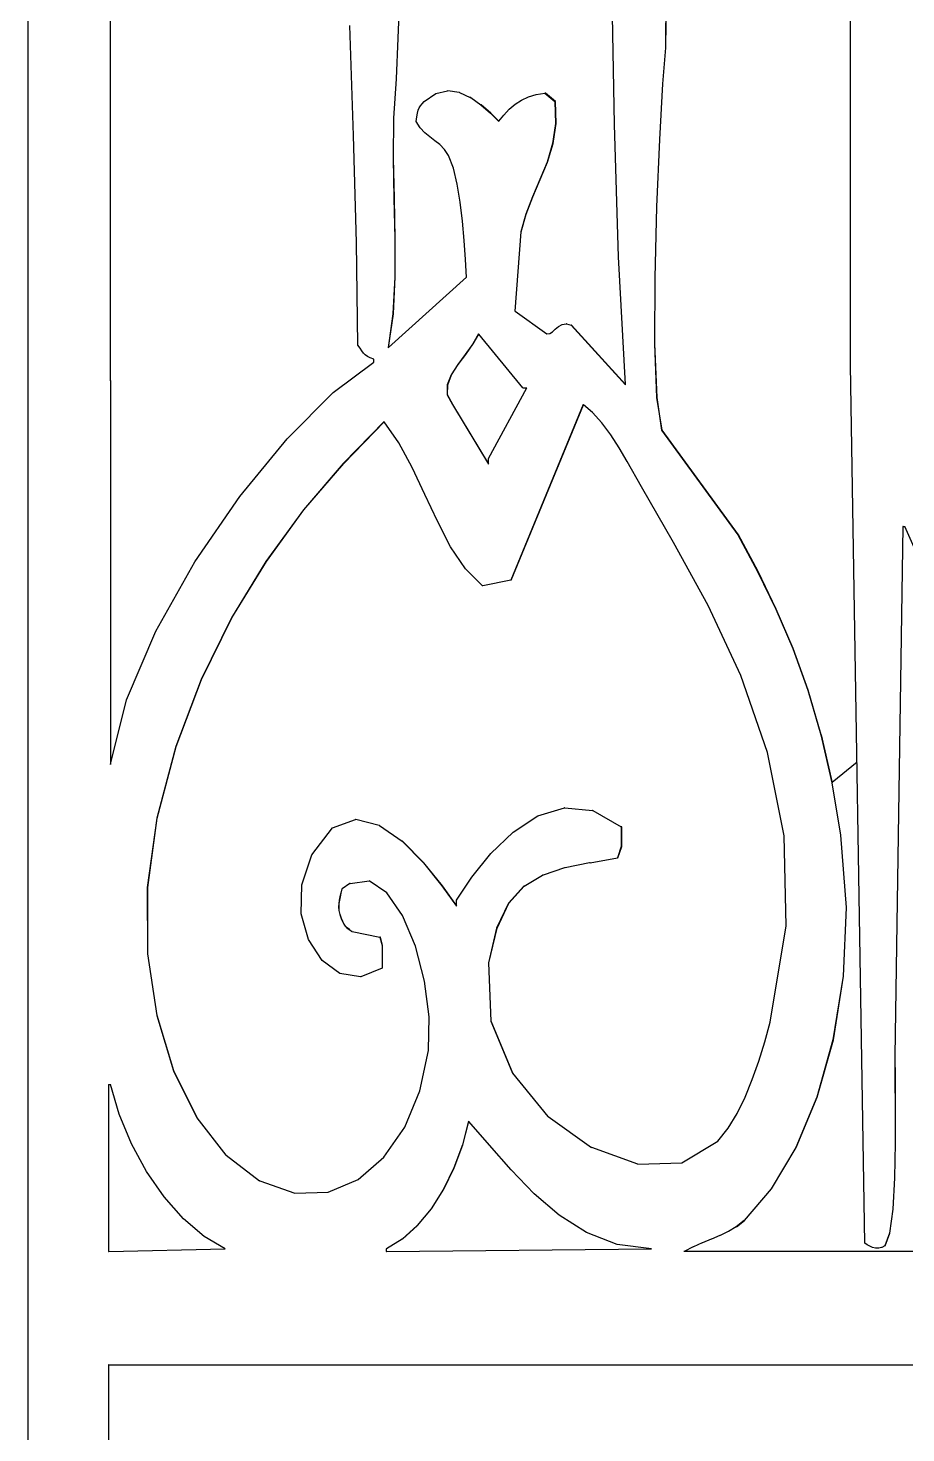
# Model space of a CAD drawing. Header units: inches. Extents: x -343 to 13887, y -13069 to -746.
# Drawn here: x 3742.76 to 3749.18, y -9114.43 to -9104.14 of the extents above; entities that cross this region are included whole.
import ezdxf

# ---------------------------------------------------------------- set-up
doc = ezdxf.new("R2010")
doc.units = ezdxf.units.IN
doc.header["$LTSCALE"] = 17
doc.header["$MEASUREMENT"] = 0
doc.layers.add('OUTLINE', color=1, linetype='Continuous', lineweight=25)

msp = doc.modelspace()

# ---------------------------------------------------------------- linework, layer by layer
for p, q in [((3742.755, -9117.163), (3742.755, -9083.338)), ((3748.778, -9104.761), (3748.763, -9097.461)), ((3743.352, -9097.878), (3743.359, -9109.531)), ((3743.362, -9109.519), (3743.355, -9097.878)), ((3745.641, -9099.701), (3745.45, -9104.512)), ((3745.453, -9104.512), (3745.644, -9099.703)), ((3747.453, -9100.406), (3747.423, -9104.284)), ((3747.426, -9104.284), (3747.456, -9100.406)), ((3747.048, -9104.847), (3747.031, -9103.859)), ((3745.137, -9104.926), (3745.11, -9104.121)), ((3747.423, -9104.284), (3747.401, -9104.549)), ((3747.404, -9104.549), (3747.426, -9104.284)), ((3747.426, -9104.284), (3747.423, -9104.284)), ((3745.45, -9104.512), (3745.431, -9104.799)), ((3745.434, -9104.799), (3745.453, -9104.512)), ((3745.453, -9104.512), (3745.45, -9104.512)), ((3745.656, -9104.678), (3745.74, -9104.619)), ((3745.74, -9104.619), (3745.826, -9104.6)), ((3745.828, -9104.6), (3745.826, -9104.6)), ((3745.826, -9104.6), (3745.827, -9104.6)), ((3745.828, -9104.6), (3745.827, -9104.6)), ((3745.911, -9104.612), (3745.828, -9104.6)), ((3745.914, -9104.612), (3745.911, -9104.612)), ((3745.914, -9104.612), (3745.993, -9104.648)), ((3746.367, -9104.667), (3746.419, -9104.643)), ((3746.419, -9104.643), (3746.476, -9104.626)), ((3746.476, -9104.626), (3746.54, -9104.616)), ((3746.54, -9104.616), (3746.613, -9104.678)), ((3746.543, -9104.616), (3746.54, -9104.616)), ((3746.616, -9104.678), (3746.543, -9104.616)), ((3747.401, -9104.549), (3747.378, -9104.957)), ((3747.381, -9104.957), (3747.404, -9104.549)), ((3747.404, -9104.549), (3747.401, -9104.549)), ((3745.607, -9104.763), (3745.612, -9104.742)), ((3745.612, -9104.742), (3745.619, -9104.725)), ((3745.619, -9104.725), (3745.628, -9104.71)), ((3745.628, -9104.71), (3745.64, -9104.695)), ((3745.64, -9104.695), (3745.656, -9104.678)), ((3745.996, -9104.648), (3745.993, -9104.648)), ((3745.996, -9104.648), (3746.071, -9104.701)), ((3746.073, -9104.701), (3746.071, -9104.701)), ((3746.071, -9104.701), (3746.141, -9104.762)), ((3746.143, -9104.762), (3746.073, -9104.701)), ((3746.238, -9104.777), (3746.278, -9104.735)), ((3746.278, -9104.735), (3746.321, -9104.698)), ((3746.321, -9104.698), (3746.367, -9104.667)), ((3746.613, -9104.678), (3746.618, -9104.838)), ((3746.616, -9104.678), (3746.613, -9104.678)), ((3746.621, -9104.838), (3746.616, -9104.678)), ((3745.431, -9104.799), (3745.428, -9105.093)), ((3745.434, -9104.799), (3745.431, -9104.799)), ((3745.431, -9105.093), (3745.434, -9104.799)), ((3745.597, -9104.823), (3745.602, -9104.789)), ((3745.626, -9104.871), (3745.597, -9104.823)), ((3745.602, -9104.789), (3745.607, -9104.763)), ((3746.143, -9104.762), (3746.141, -9104.762)), ((3746.141, -9104.762), (3746.201, -9104.823)), ((3746.202, -9104.822), (3746.143, -9104.762)), ((3746.201, -9104.823), (3746.202, -9104.822)), ((3746.202, -9104.822), (3746.238, -9104.777)), ((3746.618, -9104.838), (3746.596, -9104.985)), ((3746.599, -9104.985), (3746.621, -9104.838)), ((3746.621, -9104.838), (3746.618, -9104.838)), ((3747.079, -9105.815), (3747.048, -9104.847)), ((3748.778, -9106.607), (3748.778, -9104.761)), ((3745.16, -9105.711), (3745.137, -9104.926)), ((3745.66, -9104.907), (3745.626, -9104.871)), ((3745.696, -9104.937), (3745.66, -9104.907)), ((3745.734, -9104.965), (3745.696, -9104.937)), ((3745.771, -9104.993), (3745.734, -9104.965)), ((3745.804, -9105.028), (3745.771, -9104.993)), ((3745.833, -9105.072), (3745.804, -9105.028)), ((3746.596, -9104.985), (3746.555, -9105.121)), ((3746.558, -9105.121), (3746.599, -9104.985)), ((3746.599, -9104.985), (3746.596, -9104.985)), ((3747.378, -9104.957), (3747.357, -9105.45)), ((3747.36, -9105.45), (3747.381, -9104.957)), ((3747.381, -9104.957), (3747.378, -9104.957)), ((3745.428, -9105.093), (3745.434, -9105.389)), ((3745.431, -9105.093), (3745.428, -9105.093)), ((3745.437, -9105.389), (3745.431, -9105.093)), ((3745.87, -9105.167), (3745.833, -9105.072)), ((3746.555, -9105.121), (3746.503, -9105.25)), ((3746.506, -9105.25), (3746.558, -9105.121)), ((3746.558, -9105.121), (3746.555, -9105.121)), ((3745.898, -9105.283), (3745.87, -9105.167)), ((3746.503, -9105.25), (3746.448, -9105.376)), ((3746.451, -9105.376), (3746.506, -9105.25)), ((3746.506, -9105.25), (3746.503, -9105.25)), ((3745.92, -9105.414), (3745.898, -9105.283)), ((3745.437, -9105.389), (3745.434, -9105.389)), ((3745.434, -9105.389), (3745.441, -9105.681)), ((3745.444, -9105.681), (3745.437, -9105.389)), ((3745.937, -9105.554), (3745.92, -9105.414)), ((3746.448, -9105.376), (3746.399, -9105.502)), ((3746.402, -9105.502), (3746.451, -9105.376)), ((3746.451, -9105.376), (3746.448, -9105.376)), ((3747.357, -9105.45), (3747.344, -9105.968)), ((3747.347, -9105.968), (3747.36, -9105.45)), ((3747.36, -9105.45), (3747.357, -9105.45)), ((3745.949, -9105.696), (3745.937, -9105.554)), ((3746.399, -9105.502), (3746.363, -9105.632)), ((3746.366, -9105.632), (3746.402, -9105.502)), ((3746.402, -9105.502), (3746.399, -9105.502)), ((3746.363, -9105.632), (3746.319, -9106.213)), ((3746.322, -9106.213), (3746.366, -9105.632)), ((3746.366, -9105.632), (3746.363, -9105.632)), ((3745.17, -9106.462), (3745.16, -9105.711)), ((3745.444, -9105.681), (3745.441, -9105.681)), ((3745.441, -9105.681), (3745.441, -9105.964)), ((3745.444, -9105.964), (3745.444, -9105.681)), ((3745.958, -9105.835), (3745.949, -9105.696)), ((3745.965, -9105.964), (3745.958, -9105.835)), ((3747.129, -9106.749), (3747.079, -9105.815)), ((3745.394, -9106.479), (3745.965, -9105.964)), ((3745.441, -9105.964), (3745.427, -9106.233)), ((3745.43, -9106.233), (3745.444, -9105.964)), ((3745.444, -9105.964), (3745.441, -9105.964)), ((3747.344, -9105.968), (3747.342, -9106.453)), ((3747.347, -9105.968), (3747.344, -9105.968)), ((3747.345, -9106.453), (3747.347, -9105.968)), ((3745.427, -9106.233), (3745.391, -9106.482)), ((3745.394, -9106.479), (3745.43, -9106.233)), ((3745.43, -9106.233), (3745.427, -9106.233)), ((3746.322, -9106.213), (3746.319, -9106.213)), ((3746.322, -9106.213), (3746.554, -9106.379)), ((3746.054, -9106.379), (3746.011, -9106.453)), ((3746.014, -9106.453), (3746.055, -9106.381)), ((3746.055, -9106.381), (3746.054, -9106.379)), ((3746.378, -9106.773), (3746.055, -9106.381)), ((3746.554, -9106.379), (3746.575, -9106.376)), ((3746.575, -9106.376), (3746.595, -9106.363)), ((3746.595, -9106.363), (3746.615, -9106.344)), ((3746.615, -9106.344), (3746.638, -9106.325)), ((3746.638, -9106.325), (3746.665, -9106.31)), ((3746.665, -9106.31), (3746.695, -9106.306)), ((3746.698, -9106.306), (3746.695, -9106.306)), ((3746.698, -9106.306), (3746.731, -9106.316)), ((3746.734, -9106.316), (3746.731, -9106.316)), ((3746.731, -9106.316), (3747.129, -9106.752)), ((3747.129, -9106.749), (3746.734, -9106.316)), ((3745.186, -9106.484), (3745.17, -9106.462)), ((3745.199, -9106.504), (3745.186, -9106.484)), ((3745.391, -9106.482), (3745.394, -9106.479)), ((3746.011, -9106.453), (3745.957, -9106.529)), ((3745.959, -9106.529), (3746.014, -9106.453)), ((3746.014, -9106.453), (3746.011, -9106.453)), ((3747.345, -9106.453), (3747.342, -9106.453)), ((3747.342, -9106.453), (3747.358, -9106.844)), ((3747.36, -9106.844), (3747.345, -9106.453)), ((3744.989, -9106.809), (3745.288, -9106.586)), ((3745.211, -9106.52), (3745.199, -9106.504)), ((3745.224, -9106.533), (3745.211, -9106.52)), ((3745.24, -9106.545), (3745.224, -9106.533)), ((3745.26, -9106.555), (3745.24, -9106.545)), ((3745.288, -9106.565), (3745.26, -9106.555)), ((3745.288, -9106.586), (3745.288, -9106.565)), ((3745.957, -9106.529), (3745.901, -9106.604)), ((3745.904, -9106.604), (3745.959, -9106.529)), ((3745.959, -9106.529), (3745.957, -9106.529)), ((3745.854, -9106.679), (3745.825, -9106.753)), ((3745.828, -9106.753), (3745.856, -9106.679)), ((3745.901, -9106.604), (3745.854, -9106.679)), ((3745.856, -9106.679), (3745.854, -9106.679)), ((3745.856, -9106.679), (3745.904, -9106.604)), ((3745.904, -9106.604), (3745.901, -9106.604)), ((3748.881, -9113.036), (3748.778, -9106.607)), ((3745.825, -9106.753), (3745.824, -9106.826)), ((3745.828, -9106.753), (3745.825, -9106.753)), ((3745.827, -9106.826), (3745.828, -9106.753)), ((3746.127, -9107.291), (3746.407, -9106.773)), ((3746.378, -9106.773), (3746.407, -9106.773)), ((3747.129, -9106.752), (3747.129, -9106.749)), ((3744.652, -9107.147), (3744.989, -9106.809)), ((3745.827, -9106.826), (3745.824, -9106.826)), ((3745.824, -9106.826), (3745.862, -9106.897)), ((3745.865, -9106.897), (3745.827, -9106.826)), ((3745.865, -9106.897), (3745.862, -9106.897)), ((3745.862, -9106.897), (3746.127, -9107.333)), ((3746.127, -9107.328), (3745.865, -9106.897)), ((3746.819, -9106.897), (3746.289, -9108.183)), ((3746.292, -9108.183), (3746.822, -9106.899)), ((3746.822, -9106.899), (3746.819, -9106.897)), ((3746.889, -9106.955), (3746.822, -9106.899)), ((3747.36, -9106.844), (3747.358, -9106.844)), ((3747.358, -9106.844), (3747.394, -9107.084)), ((3747.397, -9107.084), (3747.36, -9106.844)), ((3746.957, -9107.03), (3746.889, -9106.955)), ((3745.362, -9107.021), (3745.063, -9107.327)), ((3745.066, -9107.327), (3745.363, -9107.023)), ((3745.363, -9107.023), (3745.362, -9107.021)), ((3745.47, -9107.177), (3745.363, -9107.023)), ((3747.022, -9107.118), (3746.957, -9107.03)), ((3747.397, -9107.084), (3747.394, -9107.084)), ((3747.394, -9107.084), (3747.953, -9107.851)), ((3747.956, -9107.851), (3747.397, -9107.084)), ((3744.306, -9107.57), (3744.652, -9107.147)), ((3745.568, -9107.358), (3745.47, -9107.177)), ((3747.084, -9107.214), (3747.022, -9107.118)), ((3747.142, -9107.313), (3747.084, -9107.214)), ((3746.127, -9107.328), (3746.127, -9107.291)), ((3747.247, -9107.498), (3747.142, -9107.313)), ((3745.063, -9107.327), (3744.772, -9107.668)), ((3744.775, -9107.668), (3745.066, -9107.327)), ((3745.066, -9107.327), (3745.063, -9107.327)), ((3745.66, -9107.554), (3745.568, -9107.358)), ((3746.127, -9107.333), (3746.127, -9107.328)), ((3747.482, -9107.906), (3747.247, -9107.498)), ((3743.976, -9108.049), (3744.306, -9107.57)), ((3745.752, -9107.751), (3745.66, -9107.554)), ((3744.772, -9107.668), (3744.497, -9108.046)), ((3744.5, -9108.046), (3744.775, -9107.668)), ((3744.775, -9107.668), (3744.772, -9107.668)), ((3745.849, -9107.937), (3745.752, -9107.751)), ((3749.161, -9107.789), (3749.102, -9111.667)), ((3749.105, -9111.667), (3749.164, -9107.789)), ((3749.164, -9107.789), (3749.161, -9107.789)), ((3749.164, -9107.789), (3749.176, -9107.789)), ((3749.254, -9107.966), (3749.176, -9107.789)), ((3745.958, -9108.099), (3745.849, -9107.937)), ((3747.735, -9108.367), (3747.482, -9107.906)), ((3747.956, -9107.851), (3747.953, -9107.851)), ((3747.953, -9107.851), (3748.097, -9108.118)), ((3748.1, -9108.118), (3747.956, -9107.851)), ((3743.69, -9108.556), (3743.976, -9108.049)), ((3744.497, -9108.046), (3744.244, -9108.459)), ((3744.247, -9108.459), (3744.5, -9108.046)), ((3744.5, -9108.046), (3744.497, -9108.046)), ((3746.083, -9108.224), (3745.958, -9108.099)), ((3748.1, -9108.118), (3748.097, -9108.118)), ((3748.097, -9108.118), (3748.231, -9108.394)), ((3748.234, -9108.394), (3748.1, -9108.118)), ((3746.086, -9108.224), (3746.083, -9108.224)), ((3746.289, -9108.183), (3746.086, -9108.224)), ((3746.292, -9108.183), (3746.289, -9108.183)), ((3747.974, -9108.88), (3747.735, -9108.367)), ((3748.231, -9108.394), (3748.354, -9108.682)), ((3748.234, -9108.394), (3748.231, -9108.394)), ((3748.357, -9108.682), (3748.234, -9108.394)), ((3744.244, -9108.459), (3744.022, -9108.91)), ((3744.025, -9108.91), (3744.247, -9108.459)), ((3744.247, -9108.459), (3744.244, -9108.459)), ((3743.475, -9109.059), (3743.69, -9108.556)), ((3748.357, -9108.682), (3748.354, -9108.682)), ((3748.354, -9108.682), (3748.464, -9108.988)), ((3748.467, -9108.988), (3748.357, -9108.682)), ((3744.022, -9108.91), (3743.837, -9109.399)), ((3743.84, -9109.399), (3744.025, -9108.91)), ((3744.025, -9108.91), (3744.022, -9108.91)), ((3748.17, -9109.443), (3747.974, -9108.88)), ((3743.362, -9109.519), (3743.475, -9109.059)), ((3748.464, -9108.988), (3748.56, -9109.314)), ((3748.467, -9108.988), (3748.464, -9108.988)), ((3748.563, -9109.314), (3748.467, -9108.988)), ((3748.563, -9109.314), (3748.56, -9109.314)), ((3748.56, -9109.314), (3748.641, -9109.667)), ((3748.563, -9109.314), (3748.643, -9109.667)), ((3743.837, -9109.399), (3743.698, -9109.925)), ((3743.7, -9109.925), (3743.84, -9109.399)), ((3743.84, -9109.399), (3743.837, -9109.399)), ((3748.291, -9110.055), (3748.17, -9109.443)), ((3743.359, -9109.531), (3743.362, -9109.519)), ((3748.642, -9109.661), (3748.825, -9109.513)), ((3748.643, -9109.667), (3748.641, -9109.667)), ((3748.641, -9109.667), (3748.704, -9110.049)), ((3748.707, -9110.049), (3748.643, -9109.667)), ((3746.487, -9109.908), (3746.682, -9109.848)), ((3746.685, -9109.848), (3746.682, -9109.848)), ((3746.685, -9109.848), (3746.888, -9109.868)), ((3746.891, -9109.868), (3746.888, -9109.868)), ((3746.891, -9109.868), (3747.099, -9109.987)), ((3743.698, -9109.925), (3743.628, -9110.433)), ((3743.631, -9110.433), (3743.7, -9109.925)), ((3743.7, -9109.925), (3743.698, -9109.925)), ((3744.985, -9109.996), (3745.153, -9109.935)), ((3745.156, -9109.935), (3745.153, -9109.935)), ((3745.156, -9109.935), (3745.155, -9109.935)), ((3745.325, -9109.978), (3745.156, -9109.935)), ((3745.328, -9109.978), (3745.325, -9109.978)), ((3745.328, -9109.978), (3745.494, -9110.094)), ((3746.306, -9110.027), (3746.487, -9109.908)), ((3747.102, -9109.987), (3747.099, -9109.987)), ((3747.099, -9109.987), (3747.099, -9110.132)), ((3747.102, -9110.132), (3747.102, -9109.987)), ((3744.832, -9110.194), (3744.985, -9109.996)), ((3745.497, -9110.094), (3745.494, -9110.094)), ((3745.494, -9110.094), (3745.65, -9110.252)), ((3745.653, -9110.252), (3745.497, -9110.094)), ((3746.143, -9110.183), (3746.306, -9110.027)), ((3748.307, -9110.714), (3748.291, -9110.055)), ((3748.707, -9110.049), (3748.704, -9110.049)), ((3748.704, -9110.049), (3748.745, -9110.578)), ((3748.748, -9110.578), (3748.707, -9110.049)), ((3744.759, -9110.412), (3744.832, -9110.194)), ((3746.004, -9110.357), (3746.143, -9110.183)), ((3747.099, -9110.132), (3747.07, -9110.215)), ((3747.073, -9110.215), (3747.102, -9110.132)), ((3747.102, -9110.132), (3747.099, -9110.132)), ((3745.653, -9110.252), (3745.65, -9110.252)), ((3745.65, -9110.252), (3745.786, -9110.421)), ((3745.789, -9110.421), (3745.653, -9110.252)), ((3746.684, -9110.288), (3746.526, -9110.341)), ((3746.687, -9110.288), (3746.684, -9110.288)), ((3746.867, -9110.251), (3746.687, -9110.288)), ((3746.87, -9110.251), (3746.867, -9110.251)), ((3746.87, -9110.251), (3747.07, -9110.215)), ((3747.073, -9110.215), (3747.07, -9110.215)), ((3745.111, -9110.402), (3745.055, -9110.443)), ((3745.114, -9110.402), (3745.111, -9110.402)), ((3745.114, -9110.402), (3745.252, -9110.384)), ((3745.382, -9110.471), (3745.252, -9110.384)), ((3745.892, -9110.526), (3746.004, -9110.357)), ((3746.388, -9110.423), (3746.523, -9110.341)), ((3746.526, -9110.341), (3746.523, -9110.341)), ((3743.631, -9110.433), (3743.628, -9110.433)), ((3743.628, -9110.433), (3743.63, -9110.918)), ((3743.633, -9110.918), (3743.631, -9110.433)), ((3744.755, -9110.624), (3744.759, -9110.412)), ((3745.039, -9110.5), (3745.034, -9110.524)), ((3745.037, -9110.524), (3745.042, -9110.5)), ((3745.046, -9110.473), (3745.039, -9110.5)), ((3745.042, -9110.5), (3745.039, -9110.5)), ((3745.042, -9110.5), (3745.048, -9110.473)), ((3745.052, -9110.443), (3745.046, -9110.473)), ((3745.048, -9110.473), (3745.046, -9110.473)), ((3745.048, -9110.473), (3745.055, -9110.443)), ((3745.055, -9110.443), (3745.052, -9110.443)), ((3745.497, -9110.638), (3745.382, -9110.471)), ((3745.786, -9110.421), (3745.892, -9110.568)), ((3745.789, -9110.421), (3745.786, -9110.421)), ((3745.892, -9110.564), (3745.789, -9110.421)), ((3746.385, -9110.423), (3746.273, -9110.548)), ((3746.275, -9110.548), (3746.388, -9110.423)), ((3746.388, -9110.423), (3746.385, -9110.423)), ((3745.03, -9110.549), (3745.029, -9110.573)), ((3745.032, -9110.573), (3745.029, -9110.573)), ((3745.029, -9110.573), (3745.031, -9110.6)), ((3745.034, -9110.524), (3745.03, -9110.549)), ((3745.033, -9110.549), (3745.03, -9110.549)), ((3745.034, -9110.6), (3745.031, -9110.6)), ((3745.031, -9110.6), (3745.038, -9110.63)), ((3745.032, -9110.573), (3745.033, -9110.549)), ((3745.034, -9110.6), (3745.032, -9110.573)), ((3745.033, -9110.549), (3745.037, -9110.524)), ((3745.037, -9110.524), (3745.034, -9110.524)), ((3745.041, -9110.63), (3745.034, -9110.6)), ((3745.892, -9110.564), (3745.892, -9110.526)), ((3745.892, -9110.568), (3745.892, -9110.564)), ((3746.273, -9110.548), (3746.186, -9110.73)), ((3746.189, -9110.73), (3746.275, -9110.548)), ((3746.275, -9110.548), (3746.273, -9110.548)), ((3748.745, -9110.578), (3748.723, -9111.081)), ((3748.726, -9111.081), (3748.748, -9110.578)), ((3748.748, -9110.578), (3748.745, -9110.578)), ((3744.809, -9110.814), (3744.755, -9110.624)), ((3745.041, -9110.63), (3745.038, -9110.63)), ((3745.038, -9110.63), (3745.047, -9110.659)), ((3745.05, -9110.659), (3745.041, -9110.63)), ((3745.05, -9110.659), (3745.047, -9110.659)), ((3745.047, -9110.659), (3745.057, -9110.682)), ((3745.059, -9110.682), (3745.05, -9110.659)), ((3745.059, -9110.682), (3745.057, -9110.682)), ((3745.057, -9110.682), (3745.066, -9110.7)), ((3745.069, -9110.7), (3745.059, -9110.682)), ((3745.069, -9110.7), (3745.066, -9110.7)), ((3745.066, -9110.7), (3745.077, -9110.715)), ((3745.079, -9110.715), (3745.069, -9110.7)), ((3745.079, -9110.715), (3745.077, -9110.715)), ((3745.077, -9110.715), (3745.09, -9110.728)), ((3745.092, -9110.728), (3745.079, -9110.715)), ((3745.591, -9110.862), (3745.497, -9110.638)), ((3748.189, -9111.418), (3748.307, -9110.714)), ((3744.908, -9110.966), (3744.809, -9110.814)), ((3745.092, -9110.728), (3745.09, -9110.728)), ((3745.09, -9110.728), (3745.106, -9110.74)), ((3745.109, -9110.74), (3745.092, -9110.728)), ((3745.109, -9110.74), (3745.106, -9110.74)), ((3745.109, -9110.74), (3745.126, -9110.754)), ((3745.129, -9110.754), (3745.126, -9110.754)), ((3745.129, -9110.754), (3745.332, -9110.796)), ((3745.335, -9110.796), (3745.332, -9110.796)), ((3745.332, -9110.796), (3745.347, -9110.858)), ((3745.35, -9110.858), (3745.335, -9110.796)), ((3746.186, -9110.73), (3746.127, -9110.983)), ((3746.13, -9110.983), (3746.189, -9110.73)), ((3746.189, -9110.73), (3746.186, -9110.73)), ((3743.633, -9110.918), (3743.63, -9110.918)), ((3743.63, -9110.918), (3743.697, -9111.37)), ((3743.7, -9111.37), (3743.633, -9110.918)), ((3745.35, -9110.858), (3745.347, -9110.858)), ((3745.347, -9110.858), (3745.347, -9111.024)), ((3745.35, -9111.024), (3745.35, -9110.858)), ((3745.658, -9111.117), (3745.591, -9110.862)), ((3745.038, -9111.062), (3744.908, -9110.966)), ((3746.13, -9110.983), (3746.127, -9110.983)), ((3746.127, -9110.983), (3746.144, -9111.41)), ((3746.147, -9111.41), (3746.13, -9110.983)), ((3745.189, -9111.087), (3745.038, -9111.062)), ((3745.192, -9111.087), (3745.189, -9111.087)), ((3745.347, -9111.024), (3745.192, -9111.087)), ((3745.35, -9111.024), (3745.347, -9111.024)), ((3745.691, -9111.38), (3745.658, -9111.117)), ((3748.723, -9111.081), (3748.649, -9111.547)), ((3748.652, -9111.547), (3748.726, -9111.081)), ((3748.726, -9111.081), (3748.723, -9111.081)), ((3743.7, -9111.37), (3743.697, -9111.37)), ((3743.697, -9111.37), (3743.82, -9111.774)), ((3743.823, -9111.774), (3743.7, -9111.37)), ((3745.686, -9111.625), (3745.691, -9111.38)), ((3746.147, -9111.41), (3746.144, -9111.41)), ((3746.144, -9111.41), (3746.302, -9111.792)), ((3746.305, -9111.792), (3746.147, -9111.41)), ((3748.149, -9111.562), (3748.189, -9111.418)), ((3745.623, -9111.92), (3745.686, -9111.625)), ((3748.106, -9111.703), (3748.149, -9111.562)), ((3748.649, -9111.547), (3748.53, -9111.968)), ((3748.533, -9111.968), (3748.652, -9111.547)), ((3748.652, -9111.547), (3748.649, -9111.547)), ((3748.058, -9111.839), (3748.106, -9111.703)), ((3749.102, -9111.667), (3749.103, -9111.829)), ((3749.105, -9111.667), (3749.102, -9111.667)), ((3749.106, -9111.829), (3749.105, -9111.667)), ((3743.82, -9111.774), (3743.991, -9112.119)), ((3743.823, -9111.774), (3743.82, -9111.774)), ((3743.994, -9112.119), (3743.823, -9111.774)), ((3746.305, -9111.792), (3746.302, -9111.792)), ((3746.302, -9111.792), (3746.561, -9112.108)), ((3746.563, -9112.108), (3746.305, -9111.792)), ((3748.006, -9111.967), (3748.058, -9111.839)), ((3749.106, -9111.829), (3749.103, -9111.829)), ((3749.103, -9111.829), (3749.104, -9112.05)), ((3749.107, -9112.05), (3749.106, -9111.829)), ((3743.344, -9111.874), (3743.347, -9111.874)), ((3743.344, -9111.874), (3743.344, -9113.098)), ((3743.347, -9113.098), (3743.347, -9111.874)), ((3743.347, -9111.874), (3743.359, -9111.874)), ((3743.422, -9112.093), (3743.359, -9111.874)), ((3745.513, -9112.186), (3745.623, -9111.92)), ((3747.947, -9112.087), (3748.006, -9111.967)), ((3748.53, -9111.968), (3748.376, -9112.335)), ((3748.379, -9112.335), (3748.533, -9111.968)), ((3748.533, -9111.968), (3748.53, -9111.968)), ((3749.104, -9112.05), (3749.104, -9112.303)), ((3749.107, -9112.05), (3749.104, -9112.05)), ((3749.107, -9112.303), (3749.107, -9112.05)), ((3743.512, -9112.308), (3743.422, -9112.093)), ((3743.994, -9112.119), (3743.991, -9112.119)), ((3743.991, -9112.119), (3744.204, -9112.392)), ((3744.206, -9112.392), (3743.994, -9112.119)), ((3745.98, -9112.144), (3745.935, -9112.317)), ((3745.938, -9112.317), (3745.982, -9112.146)), ((3745.982, -9112.146), (3745.98, -9112.144)), ((3746.134, -9112.318), (3745.982, -9112.146)), ((3746.563, -9112.108), (3746.561, -9112.108)), ((3746.563, -9112.108), (3746.88, -9112.336)), ((3747.881, -9112.195), (3747.947, -9112.087)), ((3745.36, -9112.407), (3745.513, -9112.186)), ((3747.806, -9112.289), (3747.881, -9112.195)), ((3743.623, -9112.511), (3743.512, -9112.308)), ((3745.935, -9112.317), (3745.873, -9112.484)), ((3745.876, -9112.484), (3745.938, -9112.317)), ((3745.938, -9112.317), (3745.935, -9112.317)), ((3746.292, -9112.499), (3746.134, -9112.318)), ((3746.883, -9112.336), (3746.88, -9112.336)), ((3747.221, -9112.457), (3746.883, -9112.336)), ((3747.543, -9112.448), (3747.806, -9112.289)), ((3748.376, -9112.335), (3748.196, -9112.639)), ((3748.198, -9112.639), (3748.379, -9112.335)), ((3748.379, -9112.335), (3748.376, -9112.335)), ((3749.104, -9112.303), (3749.099, -9112.558)), ((3749.101, -9112.558), (3749.107, -9112.303)), ((3749.107, -9112.303), (3749.104, -9112.303)), ((3744.206, -9112.392), (3744.204, -9112.392)), ((3744.206, -9112.392), (3744.449, -9112.579)), ((3745.171, -9112.571), (3745.36, -9112.407)), ((3747.221, -9112.457), (3747.543, -9112.448)), ((3743.752, -9112.697), (3743.623, -9112.511)), ((3745.873, -9112.484), (3745.796, -9112.642)), ((3745.799, -9112.642), (3745.876, -9112.484)), ((3745.876, -9112.484), (3745.873, -9112.484)), ((3746.461, -9112.674), (3746.292, -9112.499)), ((3749.099, -9112.558), (3749.086, -9112.787)), ((3749.089, -9112.787), (3749.101, -9112.558)), ((3749.101, -9112.558), (3749.099, -9112.558)), ((3744.451, -9112.579), (3744.449, -9112.579)), ((3744.451, -9112.579), (3744.709, -9112.671)), ((3744.709, -9112.671), (3744.952, -9112.664)), ((3744.952, -9112.664), (3745.171, -9112.571)), ((3745.796, -9112.642), (3745.706, -9112.784)), ((3745.709, -9112.784), (3745.799, -9112.642)), ((3745.799, -9112.642), (3745.796, -9112.642)), ((3748.196, -9112.639), (3747.998, -9112.87)), ((3748, -9112.87), (3748.198, -9112.639)), ((3748.198, -9112.639), (3748.196, -9112.639)), ((3743.894, -9112.858), (3743.752, -9112.697)), ((3746.643, -9112.832), (3746.461, -9112.674)), ((3744.044, -9112.987), (3743.894, -9112.858)), ((3745.706, -9112.784), (3745.604, -9112.908)), ((3745.607, -9112.908), (3745.709, -9112.784)), ((3745.709, -9112.784), (3745.706, -9112.784)), ((3746.844, -9112.959), (3746.643, -9112.832)), ((3747.998, -9112.87), (3747.94, -9112.916)), ((3747.943, -9112.916), (3748, -9112.87)), ((3748, -9112.87), (3747.998, -9112.87)), ((3749.086, -9112.787), (3749.063, -9112.963)), ((3749.066, -9112.963), (3749.089, -9112.787)), ((3749.089, -9112.787), (3749.086, -9112.787)), ((3745.604, -9112.908), (3745.494, -9113.007)), ((3745.497, -9113.007), (3745.607, -9112.908)), ((3745.607, -9112.908), (3745.604, -9112.908)), ((3747.068, -9113.045), (3746.844, -9112.959)), ((3747.881, -9112.952), (3747.822, -9112.981)), ((3747.884, -9112.952), (3747.881, -9112.952)), ((3747.94, -9112.916), (3747.884, -9112.952)), ((3747.943, -9112.916), (3747.94, -9112.916)), ((3749.063, -9112.963), (3749.028, -9113.056)), ((3749.031, -9113.056), (3749.066, -9112.963)), ((3749.066, -9112.963), (3749.063, -9112.963)), ((3743.347, -9113.098), (3744.198, -9113.077)), ((3744.198, -9113.077), (3744.044, -9112.987)), ((3745.379, -9113.077), (3745.376, -9113.077)), ((3745.376, -9113.077), (3745.376, -9113.098)), ((3745.494, -9113.007), (3745.379, -9113.077)), ((3745.379, -9113.098), (3745.379, -9113.077)), ((3745.379, -9113.098), (3747.32, -9113.077)), ((3745.497, -9113.007), (3745.494, -9113.007)), ((3747.32, -9113.077), (3747.068, -9113.045)), ((3747.624, -9113.062), (3747.559, -9113.098)), ((3747.627, -9113.062), (3747.624, -9113.062)), ((3747.691, -9113.033), (3747.627, -9113.062)), ((3747.694, -9113.033), (3747.691, -9113.033)), ((3747.756, -9113.007), (3747.694, -9113.033)), ((3747.759, -9113.007), (3747.756, -9113.007)), ((3747.82, -9112.981), (3747.759, -9113.007)), ((3747.822, -9112.981), (3747.82, -9112.981)), ((3748.9, -9113.048), (3748.881, -9113.036)), ((3748.919, -9113.059), (3748.9, -9113.048)), ((3748.939, -9113.068), (3748.919, -9113.059)), ((3748.96, -9113.073), (3748.939, -9113.068)), ((3748.982, -9113.073), (3748.96, -9113.073)), ((3748.985, -9113.073), (3748.982, -9113.073)), ((3749.005, -9113.068), (3748.985, -9113.073)), ((3749.007, -9113.068), (3749.005, -9113.068)), ((3749.028, -9113.056), (3749.007, -9113.068)), ((3749.031, -9113.056), (3749.028, -9113.056)), ((3743.344, -9113.098), (3743.347, -9113.098)), ((3745.376, -9113.098), (3745.379, -9113.098)), ((3747.559, -9113.098), (3747.556, -9113.098)), ((3749.927, -9113.098), (3747.559, -9113.098)), ((3743.344, -9113.927), (3743.344, -9117.163)), ((3743.347, -9113.927), (3743.344, -9113.927)), ((3743.347, -9117.163), (3743.347, -9113.927)), ((3743.347, -9113.927), (3763.077, -9113.927))]:
    msp.add_line(p, q)
at = {"layer": 'OUTLINE'}
msp.add_line((3742.755, -9124.163), (3742.755, -9083.163), dxfattribs=at)

doc.saveas('drawing.dxf')
